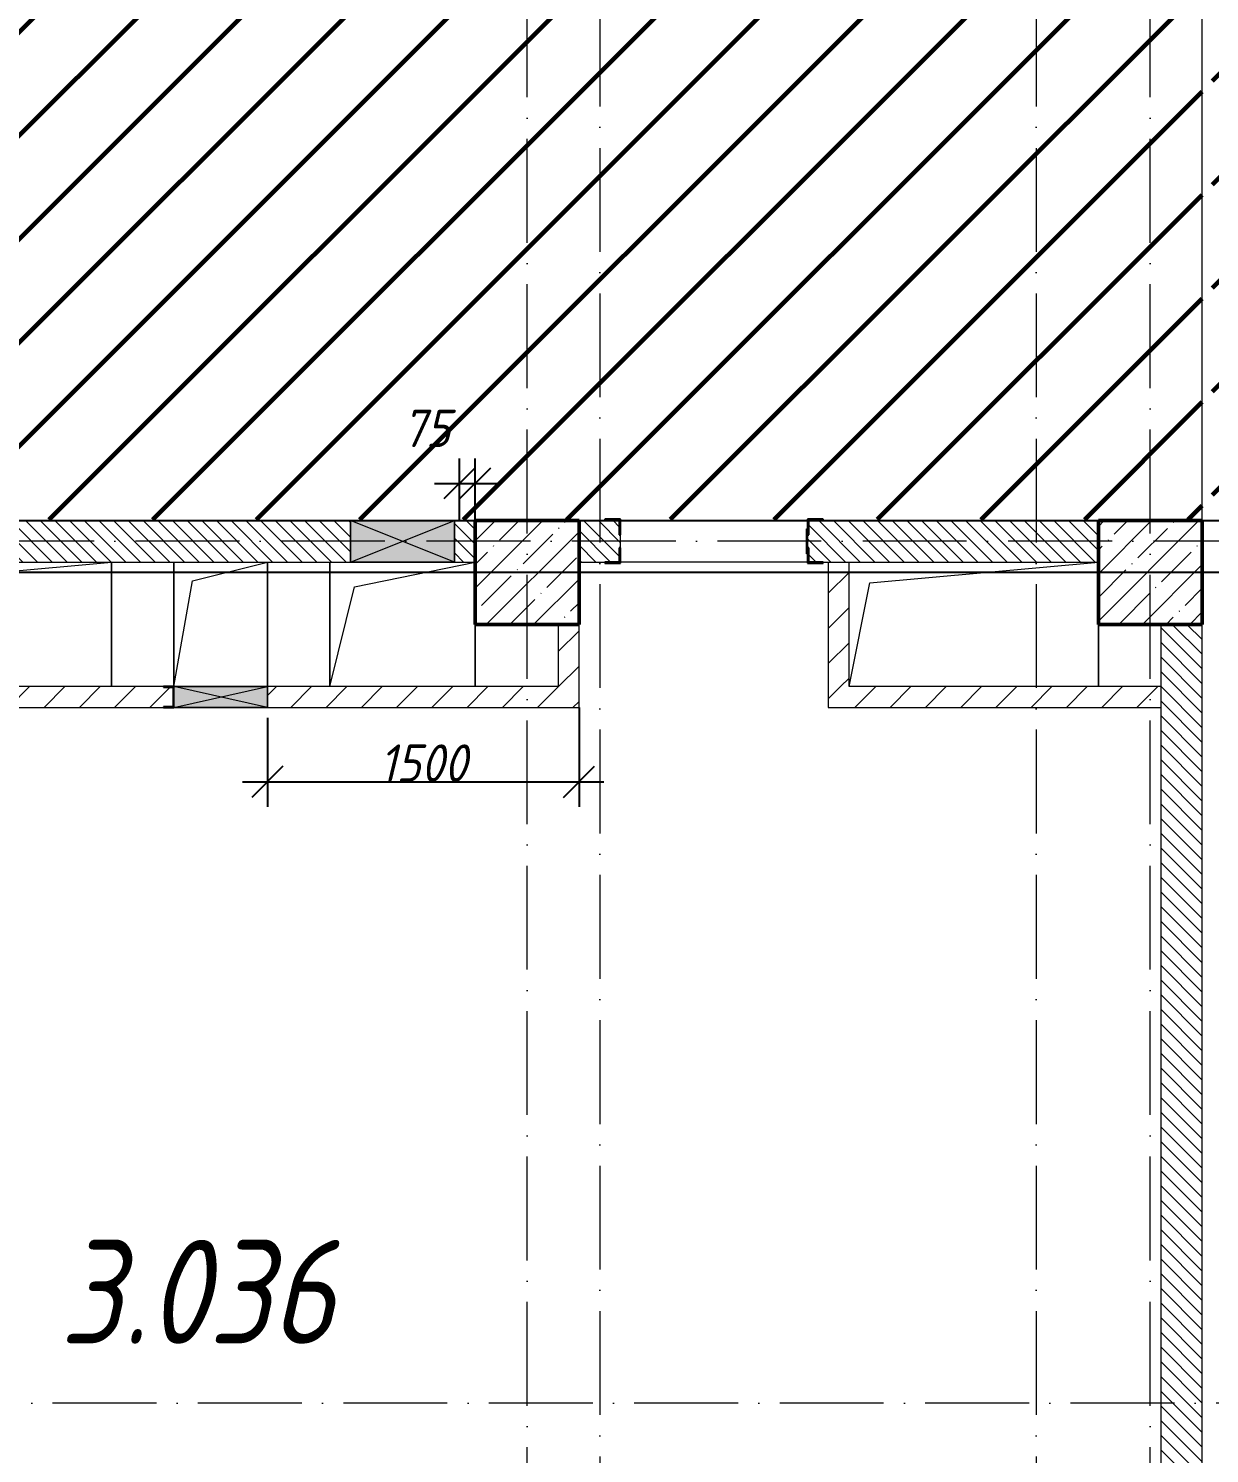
# Model space of a CAD drawing. Header units: millimetres. Extents: x -606178 to 312196, y -19338 to 632709.
# Drawn here: x -74515 to -68830, y 453383 to 460245 of the extents above; entities that cross this region are included whole.
import ezdxf

# ---------------------------------------------------------------- set-up
doc = ezdxf.new("R2010")
doc.units = ezdxf.units.MM
doc.linetypes.add('50_200_ШТРИХ_1Т_ш5_п1_п1_', pattern=[700, 500, -100, 0, -100])
for name, color, linetype, lineweight in [('6.4.1) Окр пт с инж. ПТ2.16', 3, 'Continuous', 60), ('A-____-____-DIMS', 7, 'Continuous', 9), ('A-DETL-GENF-OTLN', 7, 'Continuous', 9), ('A-FLOR-____-OTLN', 7, 'Continuous', 9), ('A-GENM-____-MCUT', 7, 'Continuous', 25), ('A-GENM-____-OTLN', 7, 'Continuous', 9), ('A-GENM-____-OTLN-1', 7, 'Continuous', 25), ('A-GLAZ-____-OTLN', 7, 'Continuous', 9), ('A-WALL-____-MCUT-3', 7, 'Continuous', 9), ('A-WALL-____-PATT-1', 7, 'Continuous', 9), ('A-WALL-FNSH-MCUT-1', 7, 'Continuous', 9), ('I-WALL-____-OTLN', 7, 'Continuous', 9), ('S-COLS-____-MCUT', 7, 'Continuous', 50), ('S-COLS-____-OTLN', 7, 'Continuous', 9), ('S-GRID-____-OTLN-1', 7, '50_200_ШТРИХ_1Т_ш5_п1_п1_', 9), ('Марки помещений', 7, 'Continuous', 9)]:
    doc.layers.add(name, color=color, linetype=linetype, lineweight=lineweight)
doc.styles.add('ISOCPEUR_I_10', font='isocpeui.ttf', dxfattribs={"width": 0.9, "height": 180})
doc.styles.add('ISOCPEUR_I_2', font='isocpeui.ttf', dxfattribs={"width": 0.85, "height": 2.3})
doc.dimstyles.new('ISO-1_8_0_9К_СРЕДНИЙ_Кладочные_3', dxfattribs={"dimscale": 304.8, "dimtxt": 179.276612, "dimasz": 0.492126, "dimexe": 0.393701, "dimexo": 0, "dimgap": 0, "dimtad": 1, "dimdec": 3, "dimrnd": 0.001, "dimdsep": 46, "dimtxsty": 'ISOCPEUR_I_10', "dimblk1": 'OBLIQUE', "dimblk2": 'OBLIQUE', "dimsah": 1, "dimcen": 0.09, "dimdle": 0.393701, "dimazin": 0, "dimtfac": 1, "dimtdec": 4, "dimtix": 1, "dimtmove": 0, "dimatfit": 3, "dimfxl": 1, "dimtvp": 1, "dimtolj": 1, "dimtzin": 0, "dimarcsym": 2})
doc.dimstyles.new('ISO-1_8_0_9К_СРЕДНИЙ_Кладочные_4', dxfattribs={"dimscale": 304.8, "dimtxt": 179.276612, "dimasz": 0.492126, "dimexe": 0.393701, "dimexo": 0, "dimgap": 0, "dimtad": 1, "dimdec": 3, "dimrnd": 0.001, "dimdsep": 46, "dimtxsty": 'ISOCPEUR_I_10', "dimblk1": 'OBLIQUE', "dimblk2": 'OBLIQUE', "dimsah": 1, "dimcen": 0.09, "dimdle": 0.393701, "dimazin": 0, "dimtfac": 1, "dimtdec": 4, "dimtix": 1, "dimtmove": 1, "dimatfit": 3, "dimfxl": 1, "dimtvp": 1, "dimtolj": 1, "dimtzin": 0, "dimarcsym": 2})
pattern_1 = [(135, (-140714.89, 451794.26), (-35.35534, -35.35534), [])]
pattern_2 = [(45, (-140714.89, 451794.26), (-84.85281, 84.85281), [])]

# ---------------------------------------------------------------- blocks, each defined once
blk = doc.blocks.new('BSC_Колонна _Прямоугольная - 500х500-V61-АР1_План отверстий 3 этажа в осях 1-64_А-ГГ')
at = {"layer": 'S-COLS-____-OTLN'}
h = blk.add_hatch(dxfattribs=at)
h.set_pattern_fill('FP_98', color=256, style=0, pattern_type=2)
h.set_pattern_definition([(45, (-68600, -5831.04), (-114.04925, 114.04925), []), (45, (-68485.95, -5831.04), (-114.04925, 114.04925), [201.613, -40.323, 3.353, -36.97])])
h.paths.add_polyline_path([(-250, -250), (250, -250), (250, 250), (-250, 250)], flags=0)
at = {"layer": 'S-COLS-____-MCUT'}
for p, q in [((250, 250), (-250, 250)), ((-250, 250), (-250, -250)), ((250, -250), (250, 250)), ((-250, -250), (250, -250))]:
    blk.add_line(p, q, dxfattribs=at)
blk = doc.blocks.new('BSC_Колонна _Прямоугольная - 500х500-V132-АР1_План отверстий 3 этажа в осях 1-64_А-ГГ')
at = {"layer": 'S-COLS-____-OTLN'}
h = blk.add_hatch(dxfattribs=at)
h.set_pattern_fill('FP_155', color=256, style=0, pattern_type=2)
h.set_pattern_definition([(45, (-71600, -5831.04), (-114.04925, 114.04925), []), (45, (-71485.95, -5831.04), (-114.04925, 114.04925), [201.613, -40.323, 3.353, -36.97])])
h.paths.add_polyline_path([(-250, -250), (250, -250), (250, 250), (-250, 250)], flags=0)
at = {"layer": 'S-COLS-____-MCUT'}
for p, q in [((250, 250), (-250, 250)), ((-250, 250), (-250, -250)), ((250, -250), (250, 250)), ((-250, -250), (250, -250))]:
    blk.add_line(p, q, dxfattribs=at)
blk = doc.blocks.new('154_Фахверк_СКБ_Швеллер - Тип_100_3960-28318856-АР1_План отверстий 3 этажа в осях 1-64_А-ГГ')
at = {"layer": 'A-GENM-____-MCUT'}
for p, q in [((175, 50), (125, 50)), ((125, 50), (125, -50)), ((128, 47), (175, 47)), ((128, -47), (128, 47)), ((175, 47), (175, 50)), ((125, -50), (175, -50)), ((175, -47), (128, -47)), ((175, -50), (175, -47))]:
    blk.add_line(p, q, dxfattribs=at)
blk = doc.blocks.new('Фахверк_СКБ_Уголок - 200_3960_зеркало-28268689-АР1_План отверстий 3 этажа в осях 1-64_А-ГГ')
at = {"layer": 'A-GENM-____-MCUT'}
for p, q in [((200, 156), (125, 156)), ((125, 156), (125, 81)), ((131, 81), (131, 150)), ((131, 150), (200, 150)), ((200, 150), (200, 156)), ((125, 81), (131, 81)), ((131, 19), (125, 19)), ((125, 19), (125, -56)), ((131, -50), (131, 19)), ((125, -56), (200, -56)), ((200, -50), (131, -50)), ((200, -56), (200, -50))]:
    blk.add_line(p, q, dxfattribs=at)
blk = doc.blocks.new('154_Стойка_СКБ_Уголок - СМ-2480_200-28346303-АР1_План отверстий 3 этажа в осях 1-64_А-ГГ')
at = {"layer": 'A-GENM-____-MCUT'}
for p, q in [((125, 156), (125, 81)), ((200, 156), (125, 156)), ((131, 81), (131, 150)), ((131, 150), (200, 150)), ((200, 150), (200, 156)), ((125, 81), (131, 81)), ((131, 19), (125, 19)), ((125, 19), (125, -56)), ((131, -50), (131, 19)), ((125, -56), (200, -56)), ((200, -50), (131, -50)), ((200, -56), (200, -50))]:
    blk.add_line(p, q, dxfattribs=at)
blk = doc.blocks.new('Стойка_Влож_Полоса боковая - Полоса-28213942-АР1_План отверстий 3 этажа в осях 1-64_А-ГГ')
at = {"layer": 'A-GENM-____-OTLN'}
for p, q in [((-5, 60), (0, 60)), ((-5, -60), (-5, 60)), ((0, 31), (0, -31)), ((0, -60), (-5, -60))]:
    blk.add_line(p, q, dxfattribs=at)
blk = doc.blocks.new('AR_Отверстие прямоугольное _в плите_ - AR_Отверстие прямоугольное _в плите_-30552548-АР1_План отверстий 3 этажа в осях 1-64_А-ГГ')
at = {"layer": 'A-GENM-____-OTLN'}
for p, q in [((-500, 200), (600, 300)), ((-600, -300), (-500, 200)), ((600, -300), (600, 0))]:
    blk.add_line(p, q, dxfattribs=at)
blk = doc.blocks.new('AR_Отверстие прямоугольное _в плите_ - AR_Отверстие прямоугольное _в плите_-30552550-АР1_План отверстий 3 этажа в осях 1-64_А-ГГ')
at = {"layer": 'A-GENM-____-OTLN'}
for p, q in [((-350, 300), (-350, -300)), ((-230, 180), (350, 300)), ((-350, -300), (-230, 180)), ((350, -300), (350, 0))]:
    blk.add_line(p, q, dxfattribs=at)
blk = doc.blocks.new('AR_Отверстие прямоугольное _в плите_ - AR_Отверстие прямоугольное _в плите_-30552643-АР1_План отверстий 3 этажа в осях 1-64_А-ГГ')
at = {"layer": 'A-GENM-____-OTLN'}
for p, q in [((-225, 300), (-225, -300)), ((-135, 210), (225, 300)), ((225, -300), (225, 300)), ((-225, -300), (-135, 210))]:
    blk.add_line(p, q, dxfattribs=at)
blk = doc.blocks.new('AR_Отверстие прямоугольное _в плите_ - AR_Отверстие прямоугольное _в плите_-V205-АР1_План отверстий 3 этажа в осях 1-64_А-ГГ')
at = {"layer": 'A-GENM-____-OTLN'}
for p, q in [((-500, 200), (600, 300)), ((600, -300), (600, 300)), ((-600, -300), (-500, 200))]:
    blk.add_line(p, q, dxfattribs=at)
blk = doc.blocks.new('AR_Отверстие прямоугольное _в стене_ - AR_Отверстие прямоугольное _в стене__ОВ-36951366-АР1_План отверстий 3 этажа в осях 1-64_А-ГГ')
at = {"layer": 'A-GLAZ-____-OTLN'}
blk.add_hatch(color=256, dxfattribs=at).paths.add_polyline_path([(225, 50), (-225, 50), (-225, -50), (225, -50), (225, 47)], flags=0)
at = {"layer": 'A-DETL-GENF-OTLN'}
for p, q in [((-225, -50), (-225, 50)), ((-225, 50), (225, 50)), ((225, 50), (-225, -50)), ((-225, 50), (225, -50)), ((225, 50), (-225, 50)), ((-225, 50), (-225, -50)), ((225, -50), (-225, -50)), ((-225, -50), (225, -50))]:
    blk.add_line(p, q, dxfattribs=at)
blk = doc.blocks.new('AR_Отверстие прямоугольное _в стене__БезПР - AR_Отверстие прямоугольное _в стене__БезПР-36899155-АР1_План отверстий 3 этажа в осях 1-64_А-ГГ')
at = {"layer": 'A-GLAZ-____-OTLN'}
blk.add_hatch(color=256, dxfattribs=at).paths.add_polyline_path([(250, 100), (-250, 100), (-250, -100), (250, -100)], flags=0)
at = {"layer": 'A-DETL-GENF-OTLN'}
for p, q in [((-250, -100), (-250, 100)), ((-250, 100), (250, 100)), ((250, 100), (-250, -100)), ((-250, 100), (250, -100)), ((250, 100), (-250, 100)), ((-250, 100), (-250, -100)), ((250, 100), (250, -100)), ((250, -100), (250, 100)), ((250, -100), (-250, -100)), ((-250, -100), (250, -100))]:
    blk.add_line(p, q, dxfattribs=at)
at = {"layer": 'A-GLAZ-____-OTLN'}
blk.add_line((250, 100), (-250, 100), dxfattribs=at)
blk = doc.blocks.new('_Oblique')
at = {"color": 0, "linetype": 'ByBlock', "lineweight": -2}
blk.add_line((-0.5, -0.5), (0.5, 0.5), dxfattribs=at)
blk = doc.blocks.new('*D5145')
at = {"layer": 'A-____-____-DIMS', "color": 0, "lineweight": -2, "transparency": 16777216}
for p, q in [((-72439.9, 457875.3), (-72439.9, 458174.2)), ((-72364.9, 457875.3), (-72364.9, 458174.2)), ((-72559.9, 458054.2), (-72244.9, 458054.2))]:
    blk.add_line(p, q, dxfattribs=at)
at = {"layer": 'Defpoints', "color": 0, "transparency": 16777216}
for p in [(-72364.9, 458054.2), (-72439.9, 457875.3), (-72364.9, 457875.3)]:
    blk.add_point(p, dxfattribs=at)
at = {"layer": 'A-____-____-DIMS', "color": 0, "lineweight": -2, "transparency": 16777216, "xscale": 150, "yscale": 150, "zscale": 150, "rotation": 180}
blk.add_blockref('_Oblique', (-72439.9, 458054.2), dxfattribs=at)
at = {"layer": 'A-____-____-DIMS', "color": 0, "lineweight": -2, "transparency": 16777216, "xscale": 150, "yscale": 150, "zscale": 150}
blk.add_blockref('_Oblique', (-72364.9, 458054.2), dxfattribs=at)
at = {"layer": 'A-____-____-DIMS', "color": 0, "transparency": 16777216, "insert": (-72716, 458409.3), "char_height": 180, "width": 273.052, "attachment_point": 1, "line_spacing_factor": 1.149209, "style": 'ISOCPEUR_I_10'}
blk.add_mtext('\\A1;75', dxfattribs=at)
blk = doc.blocks.new('*D5146')
at = {"layer": 'A-____-____-DIMS', "color": 0, "lineweight": -2, "transparency": 16777216}
for p, q in [((-71864.9, 456975.3), (-71864.9, 456497.2)), ((-73364.9, 456925.3), (-73364.9, 456497.2)), ((-73484.9, 456617.2), (-71744.9, 456617.2))]:
    blk.add_line(p, q, dxfattribs=at)
at = {"layer": 'Defpoints', "color": 0, "transparency": 16777216}
for p in [(-71864.9, 456975.3), (-73364.9, 456925.3), (-71864.9, 456617.2)]:
    blk.add_point(p, dxfattribs=at)
at = {"layer": 'A-____-____-DIMS', "color": 0, "lineweight": -2, "transparency": 16777216, "xscale": 150, "yscale": 150, "zscale": 150, "rotation": 180}
blk.add_blockref('_Oblique', (-73364.9, 456617.2), dxfattribs=at)
at = {"layer": 'A-____-____-DIMS', "color": 0, "lineweight": -2, "transparency": 16777216, "xscale": 150, "yscale": 150, "zscale": 150}
blk.add_blockref('_Oblique', (-71864.9, 456617.2), dxfattribs=at)
at = {"layer": 'A-____-____-DIMS', "color": 0, "transparency": 16777216, "insert": (-72614.9, 456707.2), "char_height": 180, "width": 504.733, "attachment_point": 5, "style": 'ISOCPEUR_I_10'}
blk.add_mtext('\\A1;1500', dxfattribs=at)

msp = doc.modelspace()

# ---------------------------------------------------------------- hatches: boundary and pattern name
at = {"layer": '6.4.1) Окр пт с инж. ПТ2.16'}
h = msp.add_hatch(dxfattribs=at)
h.set_pattern_fill('ANSI31', color=256, scale=111)
h.paths.add_polyline_path([(-102414.891, 460775.3011), (-102914.891, 460775.3011), (-102914.891, 461025.3011), (-104714.891, 461025.3011), (-104714.891, 461019.3011), (-104789.891, 461019.3011), (-105214.891, 461023.3811), (-105214.891, 460925.3011), (-105414.891, 460925.3011), (-105414.891, 460775.3011), (-105914.891, 460775.3011), (-105914.891, 461025.3011), (-107714.891, 461025.3011), (-107714.891, 461019.3011), (-107789.891, 461019.3011), (-108839.891, 461025.3011), (-108839.891, 461019.3011), (-108914.891, 461019.3011), (-110714.891, 461025.3011), (-110714.891, 461019.3011), (-110789.891, 461019.3011), (-111414.891, 461025.3011), (-111414.891, 460775.3011), (-111914.891, 460775.3011), (-111914.891, 461025.3011), (-113714.891, 461025.3011), (-113714.891, 461019.3011), (-113789.891, 461019.3011), (-114214.891, 461023.3811), (-114214.891, 460925.3011), (-114414.891, 460925.3011), (-114414.891, 460775.3011), (-114914.891, 460775.3011), (-114914.891, 461025.3011), (-121964.891, 461025.3011), (-123114.891, 461025.3011), (-123114.891, 461275.3011), (-125679.3407, 461275.3011, -0.683488624), (-125772.5126, 461275.3011), (-131114.891, 461275.3011), (-131114.891, 461025.3011), (-135114.891, 461025.3011), (-142664.891, 461025.3011), (-142664.891, 460775.3011), (-142914.891, 460775.3011), (-142914.891, 460450.3011), (-142908.891, 460450.3011), (-142908.891, 460375.3011), (-142914.891, 458575.3011), (-142908.891, 458575.3011), (-142908.891, 458500.3011), (-142911.691, 458325.3011), (-142814.891, 458325.3011), (-142814.891, 458125.3011), (-142664.891, 458125.3011), (-142664.891, 457875.3011), (-134889.891, 457875.3011), (-134889.891, 457881.3011), (-134814.891, 457881.3011), (-133664.891, 457881.2181), (-133664.891, 457881.3011), (-133589.891, 457881.3011), (-132139.891, 457881.1949), (-132139.891, 457881.3011), (-132064.891, 457881.3011), (-130914.891, 457881.2153), (-130914.891, 457881.3011), (-130839.891, 457881.3011), (-129789.891, 457881.2215), (-129789.891, 457881.3011), (-129714.891, 457881.3011), (-128714.891, 457881.2242), (-128714.891, 457881.3011), (-128639.891, 457881.3011), (-128039.891, 457881.2543), (-128039.891, 457881.3011), (-127964.891, 457881.3011), (-126814.891, 457881.2106), (-126814.891, 457881.3011), (-126739.891, 457881.3011), (-121714.891, 457880.8993), (-121714.891, 457881.3011), (-121639.891, 457881.3011), (-117089.891, 457880.9107), (-117089.891, 457881.3011), (-117014.891, 457881.3011), (-115314.891, 457881.1449), (-115314.891, 457881.3011), (-115239.891, 457881.3011), (-111389.891, 457880.9375), (-111389.891, 457881.3011), (-111236.891, 457881.3011), (-111224.891, 457875.3011), (-110824.891, 457875.3011), (-110614.891, 457875.3011), (-110614.891, 457881.3011), (-110539.891, 457881.3011), (-110389.891, 457881.2858), (-110389.891, 457881.3011), (-110314.891, 457881.3011), (-109614.891, 457881.2295), (-109614.891, 457881.3011), (-109539.891, 457881.3011), (-107739.891, 457881.1144), (-107739.891, 457881.3011), (-107664.891, 457881.3011), (-106514.891, 457881.1778), (-106514.891, 457881.3011), (-106439.891, 457881.3011), (-102414.891, 457880.8598)])
h.paths.add_polyline_path([(-68864.891, 460775.3011), (-69364.891, 460775.3011), (-69364.891, 461025.3011), (-71864.891, 461025.3011), (-71864.891, 460775.3011), (-72364.891, 460775.3011), (-72364.891, 460925.3011), (-72564.891, 460925.3011), (-72539.891, 461000.3011), (-72364.891, 461025.3011), (-72364.891, 461275.3011), (-72708.891, 461275.3011), (-72708.891, 461206.3011), (-72714.891, 461094.3011), (-72714.891, 461275.3011), (-77864.891, 461275.3011), (-77864.891, 460996.7297), (-77664.891, 461025.3011), (-77664.891, 460925.3011), (-77864.891, 460925.3011), (-77864.891, 460775.3011), (-78364.891, 460775.3011), (-78364.891, 460925.3011), (-78564.891, 460925.3011), (-78564.891, 461025.3011), (-80514.891, 461025.3011), (-80514.891, 461019.3011), (-80589.891, 461019.3011), (-80864.891, 461025.3011), (-80864.891, 460775.3011), (-81364.891, 460775.3011), (-81364.891, 461025.3011), (-81639.891, 461025.3011), (-81639.891, 461019.3011), (-81714.891, 461019.3011), (-81714.891, 461025.3011), (-83514.891, 461025.3011), (-83514.891, 461019.3011), (-83589.891, 461019.3011), (-84639.891, 461025.3011), (-84639.891, 461019.3011), (-84714.891, 461019.3011), (-86514.891, 461025.3011), (-86514.891, 461019.3011), (-86664.891, 461019.3011), (-86664.891, 460925.3011), (-86864.891, 460925.3011), (-86864.891, 460775.3011), (-87364.891, 460775.3011), (-87364.891, 460925.3011), (-87564.891, 460925.3011), (-87539.891, 461000.3011), (-87364.891, 461025.3011), (-87364.891, 461275.3011), (-87708.891, 461275.3011), (-87708.891, 461206.3011), (-87714.891, 461094.3011), (-87714.891, 461275.3011), (-89514.891, 461275.3011), (-89514.891, 461206.3011), (-89514.891, 461094.3011), (-89514.891, 461019.3011), (-89589.891, 461019.3011), (-89864.891, 461025.3011), (-89864.891, 460775.3011), (-90364.891, 460775.3011), (-90364.891, 460925.3011), (-90564.891, 460925.3011), (-90539.891, 461000.3011), (-90364.891, 461025.3011), (-90364.891, 461275.3011), (-90708.891, 461275.3011), (-90708.891, 461206.3011), (-90714.891, 461094.3011), (-90714.891, 461275.3011), (-92514.891, 461275.3011), (-92514.891, 461206.3011), (-92514.891, 461094.3011), (-92514.891, 461019.3011), (-92589.891, 461019.3011), (-93639.891, 461025.3011), (-93639.891, 461019.3011), (-93714.891, 461019.3011), (-93714.891, 461025.3011), (-95514.891, 461025.3011), (-95514.891, 461019.3011), (-95664.891, 461019.3011), (-95664.891, 460925.3011), (-95864.891, 460925.3011), (-95864.891, 460775.3011), (-96364.891, 460775.3011), (-96364.891, 460925.3011), (-96564.891, 460925.3011), (-96539.891, 461000.3011), (-96364.891, 461025.3011), (-96364.891, 461275.3011), (-96708.891, 461275.3011), (-96708.891, 461206.3011), (-96714.891, 461094.3011), (-96714.891, 461275.3011), (-98514.891, 461275.3011), (-98514.891, 461206.3011), (-98514.891, 461094.3011), (-98514.891, 461019.3011), (-98589.891, 461019.3011), (-98864.891, 461025.3011), (-98864.891, 460775.3011), (-99364.891, 460775.3011), (-99364.891, 460925.3011), (-99564.891, 460925.3011), (-99539.891, 461000.3011), (-99364.891, 461025.3011), (-99364.891, 461275.3011), (-99708.891, 461275.3011), (-99708.891, 461206.3011), (-99714.891, 461094.3011), (-99714.891, 461275.3011), (-101514.891, 461275.3011), (-101514.891, 461206.3011), (-101514.891, 461094.3011), (-101514.891, 461019.3011), (-101589.891, 461019.3011), (-101864.891, 461025.3011), (-101864.891, 460775.3011), (-102364.891, 460775.3011), (-102364.891, 457875.3011), (-98339.891, 457875.3011), (-98339.891, 457881.3011), (-98264.891, 457881.3011), (-96564.891, 457881.082), (-96564.891, 457881.3011), (-96489.891, 457881.3011), (-95164.891, 457881.1236), (-95164.891, 457881.3011), (-95089.891, 457881.3011), (-94989.891, 457881.2873), (-94989.891, 457881.3011), (-94914.891, 457881.3011), (-93114.891, 457881.0511), (-93114.891, 457881.3011), (-93039.891, 457881.3011), (-86539.891, 457880.3574), (-86539.891, 457881.3011), (-86464.891, 457881.3011), (-84764.891, 457881.0076), (-84764.891, 457881.3011), (-84689.891, 457881.3011), (-84039.891, 457881.1829), (-84039.891, 457881.3011), (-83964.891, 457881.3011), (-83064.891, 457881.1337), (-83064.891, 457881.3011), (-82989.891, 457881.3011), (-77539.891, 457880.2556), (-77539.891, 457881.3011), (-77464.891, 457881.3011), (-75764.891, 457880.905), (-75764.891, 457881.3011), (-75689.891, 457881.3011), (-71739.891, 457880.3126), (-71739.891, 457881.3011), (-71664.891, 457881.3011), (-70764.891, 457881.0305), (-70764.891, 457881.3011), (-70689.891, 457881.3011), (-68864.891, 457880.7241)])
h.paths.add_polyline_path([(-99708.891, 461025.3011), (-99639.891, 461025.3011), (-99639.891, 461019.3011), (-99708.891, 461019.3011)], flags=16)
h.paths.add_polyline_path([(-96708.891, 461025.3011), (-96639.891, 461025.3011), (-96639.891, 461019.3011), (-96708.891, 461019.3011)], flags=16)
h.paths.add_polyline_path([(-90708.891, 461025.3011), (-90639.891, 461025.3011), (-90639.891, 461019.3011), (-90708.891, 461019.3011)], flags=16)
h.paths.add_polyline_path([(-87708.891, 461025.3011), (-87639.891, 461025.3011), (-87639.891, 461019.3011), (-87708.891, 461019.3011)], flags=16)
h.paths.add_polyline_path([(-72708.891, 461025.3011), (-72639.891, 461025.3011), (-72639.891, 461019.3011), (-72708.891, 461019.3011)], flags=16)
h.paths.add_polyline_path([(-51664.891, 460775.3011), (-53919.891, 460775.3011), (-53919.891, 460769.3011), (-53994.891, 460769.3011), (-53994.891, 460775.3011), (-55144.891, 460775.3011), (-55144.891, 460769.3011), (-55219.891, 460769.3011), (-60489.891, 460775.3011), (-60489.891, 460769.3011), (-60564.891, 460769.3011), (-61714.891, 460775.3011), (-61714.891, 460769.3011), (-61789.891, 460769.3011), (-62714.891, 460775.3011), (-63214.891, 460775.3011), (-64289.891, 460775.3011), (-64289.891, 460769.3011), (-64364.891, 460769.3011), (-64364.891, 460775.3011), (-65514.891, 460775.3011), (-65514.891, 460769.3011), (-65589.891, 460769.3011), (-65714.891, 460775.3011), (-66214.891, 460775.3011), (-66214.891, 461025.3011), (-68314.891, 461025.3011), (-68314.891, 460775.3011), (-68814.891, 460775.3011), (-68814.891, 457875.3011), (-68314.891, 457875.3011), (-67989.891, 457875.3011), (-67989.891, 457881.3011), (-67914.891, 457881.3011), (-66214.891, 457880.6715), (-66214.891, 457881.3011), (-66139.891, 457881.3011), (-62489.891, 457879.7829), (-62489.891, 457881.3011), (-62414.891, 457881.3011), (-61714.891, 457880.9086), (-61714.891, 457881.3011), (-61639.891, 457881.3011), (-61489.891, 457881.2104), (-61489.891, 457881.3011), (-61414.891, 457881.3011), (-60714.891, 457880.8681), (-60714.891, 457881.3011), (-60639.891, 457881.3011), (-60489.891, 457881.2003), (-60489.891, 457881.3011), (-60414.891, 457881.3011), (-51714.891, 457875.3011), (-51664.891, 457875.3011), (-51664.891, 458575.3011)])
at = {"layer": 'A-WALL-____-PATT-1'}
h = msp.add_hatch(dxfattribs=at)
h.set_pattern_fill('FP_6', color=256, style=0, pattern_type=2)
h.set_pattern_definition(pattern_1)
h.paths.add_polyline_path([(-72464.891, 457675.3011), (-72364.891, 457675.3011), (-72364.891, 457875.3011), (-72464.891, 457875.3011), (-72464.891, 457681.1835)], flags=0)
h.paths.add_polyline_path([(-72964.891, 457675.3011), (-72964.891, 457875.3011), (-75758.891, 457874.9482), (-75758.891, 457806.3011), (-75764.891, 457806.3011), (-75764.891, 457744.3011), (-75758.891, 457744.3011), (-75758.891, 457675.3011), (-73564.9249, 457675.3011)], flags=0)
h.paths.add_polyline_path([(-77539.891, 457675.3011), (-77470.891, 457675.3011), (-77470.891, 457744.3011), (-77464.891, 457744.3011), (-77464.891, 457806.3011), (-77470.891, 457806.3011), (-77470.891, 457875.3011), (-77864.891, 457875.3011), (-77864.891, 457675.3011)], flags=0)
h = msp.add_hatch(dxfattribs=at)
h.set_pattern_fill('FP_6', color=256, style=0, pattern_type=2)
h.set_pattern_definition(pattern_1)
h.paths.add_polyline_path([(-70758.891, 457675.3011), (-69364.891, 457675.3011), (-69364.891, 457875.3011), (-70758.891, 457875.3011), (-70758.891, 457806.3011), (-70764.891, 457806.3011), (-70764.891, 457744.3011), (-70758.891, 457744.3011), (-70758.891, 457676.1583)], flags=0)
h.paths.add_polyline_path([(-71670.891, 457675.3011), (-71670.891, 457744.3011), (-71664.891, 457744.3011), (-71664.891, 457806.3011), (-71670.891, 457806.3011), (-71670.891, 457875.3011), (-71864.891, 457875.3011), (-71864.891, 457675.3011), (-71739.891, 457675.3011)], flags=0)
h = msp.add_hatch(dxfattribs=at)
h.set_pattern_fill('FP_4', color=256, style=0, pattern_type=2)
h.set_pattern_definition(pattern_2)
h.paths.add_polyline_path([(-70564.891, 457075.3011), (-70564.891, 457675.3011), (-70664.891, 457675.3011), (-70664.891, 457075.3011)], flags=0)
h = msp.add_hatch(dxfattribs=at)
h.set_pattern_fill('FP_4', color=256, style=0, pattern_type=2)
h.set_pattern_definition(pattern_2)
h.paths.add_polyline_path([(-71864.891, 457075.3011), (-71864.891, 457375.3011), (-71964.891, 457375.3011), (-71964.891, 457075.3011)], flags=0)
h = msp.add_hatch(dxfattribs=at)
h.set_pattern_fill('FP_6', color=256, style=0, pattern_type=2)
h.set_pattern_definition(pattern_1)
h.paths.add_polyline_path([(-68864.891, 450375.3011), (-68864.891, 457375.3011), (-69064.891, 457375.3011), (-69064.891, 450375.3011)], flags=0)
h = msp.add_hatch(dxfattribs=at)
h.set_pattern_fill('FP_4', color=256, style=0, pattern_type=2)
h.set_pattern_definition(pattern_2)
h.paths.add_polyline_path([(-75314.891, 456975.3011), (-73864.891, 456975.3011), (-73864.891, 456978.3011), (-73817.891, 456978.3011), (-73817.891, 457072.3011), (-73864.891, 457072.3011), (-73864.891, 457075.3011), (-75314.891, 457075.3011), (-75314.891, 456978.3011)], flags=0)
h.paths.add_polyline_path([(-71864.891, 456975.3011), (-71864.891, 457075.3011), (-73364.891, 457075.3011), (-73364.891, 456975.3011)], flags=0)
h = msp.add_hatch(dxfattribs=at)
h.set_pattern_fill('FP_4', color=256, style=0, pattern_type=2)
h.set_pattern_definition(pattern_2)
h.paths.add_polyline_path([(-69064.891, 456975.3011), (-69064.891, 457075.3011), (-70664.891, 457075.3011), (-70664.891, 456975.3011), (-70029.9964, 456975.3011)], flags=0)

# ---------------------------------------------------------------- linework, layer by layer
msp.add_lwpolyline([(-51714.891, 457625.3011), (-142664.891, 457625.3011), (-142664.891, 457875.3011), (-51714.891, 457875.3011)], close=True)
at = {"layer": 'A-FLOR-____-OTLN'}
for p, q in [((-68864.891, 457875.3011), (-68864.891, 460775.3011)), ((-74114.891, 457675.3011), (-74114.891, 457075.3011)), ((-73814.891, 457075.3011), (-73814.891, 457675.3011)), ((-73364.891, 457675.3011), (-73364.891, 457075.3011)), ((-73064.891, 457075.3011), (-73064.891, 457675.3011)), ((-72364.891, 457375.3011), (-72364.891, 457075.3011)), ((-69364.891, 457375.3011), (-69364.891, 457075.3011))]:
    msp.add_line(p, q, dxfattribs=at)
at = {"layer": 'A-WALL-____-MCUT-3'}
for p, q in [((-72964.891, 457875.3011), (-75689.891, 457875.3011)), ((-72364.891, 457875.3011), (-72464.891, 457875.3011)), ((-71739.891, 457875.3011), (-71864.891, 457875.3011)), ((-69364.891, 457875.3011), (-70689.891, 457875.3011)), ((-71664.891, 457744.3011), (-71664.891, 457806.3011)), ((-75689.891, 457675.3011), (-72964.891, 457675.3011)), ((-72464.891, 457675.3011), (-72364.891, 457675.3011)), ((-71864.891, 457675.3011), (-71739.891, 457675.3011)), ((-70689.891, 457675.3011), (-69364.891, 457675.3011)), ((-69064.891, 457375.3011), (-69064.891, 450375.3011)), ((-68864.891, 450375.3011), (-68864.891, 457375.3011))]:
    msp.add_line(p, q, dxfattribs=at)
at = {"layer": 'A-WALL-FNSH-MCUT-1'}
for p, q in [((-70664.891, 457675.3011), (-70664.891, 456975.3011)), ((-70564.891, 457075.3011), (-70564.891, 457675.3011)), ((-71964.891, 457375.3011), (-71964.891, 457075.3011)), ((-71864.891, 456975.3011), (-71864.891, 457375.3011)), ((-73864.891, 457075.3011), (-75314.891, 457075.3011)), ((-71964.891, 457075.3011), (-73364.891, 457075.3011)), ((-69064.891, 457075.3011), (-70564.891, 457075.3011)), ((-75414.891, 456975.3011), (-73864.891, 456975.3011)), ((-73364.891, 456975.3011), (-71864.891, 456975.3011)), ((-70664.891, 456975.3011), (-69064.891, 456975.3011))]:
    msp.add_line(p, q, dxfattribs=at)
at = {"layer": 'I-WALL-____-OTLN'}
for p, q in [((-71664.891, 457875.3011), (-71634.891, 457875.3011)), ((-70794.891, 457875.3011), (-70764.891, 457875.3011)), ((-70764.891, 457675.3011), (-71664.891, 457675.3011))]:
    msp.add_line(p, q, dxfattribs=at)
at = {"layer": 'S-GRID-____-OTLN-1'}
for p, q in [((-71764.891, 501675.2188), (-71764.891, 447559.231)), ((-69664.891, 501675.2188), (-69664.891, 447559.231)), ((-72114.891, 447311.6528), (-72114.891, 461944.7985)), ((-69114.891, 447311.6528), (-69114.891, 461944.7985)), ((-50396.1037, 457775.3011), (-145383.6612, 457775.3011)), ((-36793.8313, 453625.3011), (-145383.6612, 453625.3011))]:
    msp.add_line(p, q, dxfattribs=at)

# ---------------------------------------------------------------- block references
at = {"layer": 'A-GENM-____-OTLN'}
for name, p in [('Стойка_Влож_Полоса боковая - Полоса-28213942-АР1_План отверстий 3 этажа в осях 1-64_А-ГГ', (-70764.891, 457775.3011)), ('AR_Отверстие прямоугольное _в плите_ - AR_Отверстие прямоугольное _в плите_-V205-АР1_План отверстий 3 этажа в осях 1-64_А-ГГ', (-74714.891, 457375.3011)), ('AR_Отверстие прямоугольное _в плите_ - AR_Отверстие прямоугольное _в плите_-30552643-АР1_План отверстий 3 этажа в осях 1-64_А-ГГ', (-73589.891, 457375.3011)), ('AR_Отверстие прямоугольное _в плите_ - AR_Отверстие прямоугольное _в плите_-30552550-АР1_План отверстий 3 этажа в осях 1-64_А-ГГ', (-72714.891, 457375.3011)), ('AR_Отверстие прямоугольное _в плите_ - AR_Отверстие прямоугольное _в плите_-30552548-АР1_План отверстий 3 этажа в осях 1-64_А-ГГ', (-69964.891, 457375.3011))]:
    msp.add_blockref(name, p, dxfattribs=at)
at = {"layer": 'A-GENM-____-OTLN-1', "rotation": 180}
for name, p in [('Фахверк_СКБ_Уголок - 200_3960_зеркало-28268689-АР1_План отверстий 3 этажа в осях 1-64_А-ГГ', (-71539.891, 457825.3011)), ('154_Фахверк_СКБ_Швеллер - Тип_100_3960-28318856-АР1_План отверстий 3 этажа в осях 1-64_А-ГГ', (-73689.891, 457025.3011))]:
    msp.add_blockref(name, p, dxfattribs=at)
at = {"layer": 'A-GENM-____-OTLN-1'}
msp.add_blockref('154_Стойка_СКБ_Уголок - СМ-2480_200-28346303-АР1_План отверстий 3 этажа в осях 1-64_А-ГГ', (-70889.891, 457725.3011), dxfattribs=at)
at = {"layer": 'A-GLAZ-____-OTLN', "rotation": 180}
for name, p in [('AR_Отверстие прямоугольное _в стене__БезПР - AR_Отверстие прямоугольное _в стене__БезПР-36899155-АР1_План отверстий 3 этажа в осях 1-64_А-ГГ', (-72714.891, 457775.3011)), ('AR_Отверстие прямоугольное _в стене_ - AR_Отверстие прямоугольное _в стене__ОВ-36951366-АР1_План отверстий 3 этажа в осях 1-64_А-ГГ', (-73589.891, 457025.3011))]:
    msp.add_blockref(name, p, dxfattribs=at)
at = {"layer": 'S-COLS-____-OTLN'}
for name, p in [('BSC_Колонна _Прямоугольная - 500х500-V61-АР1_План отверстий 3 этажа в осях 1-64_А-ГГ', (-72114.891, 457625.3011)), ('BSC_Колонна _Прямоугольная - 500х500-V132-АР1_План отверстий 3 этажа в осях 1-64_А-ГГ', (-69114.891, 457625.3011))]:
    msp.add_blockref(name, p, dxfattribs=at)

# ---------------------------------------------------------------- texts
at = {"layer": 'Марки помещений', "insert": (-74364.6029, 454411.3346), "char_height": 500, "width": 785.65375, "attachment_point": 1, "style": 'ISOCPEUR_I_2'}
msp.add_mtext('3.036', dxfattribs=at)

# ---------------------------------------------------------------- dimensions: what is measured, and where the dimension line sits
at = {"layer": 'A-____-____-DIMS'}
dim = msp.add_linear_dim(base=(-72364.891, 458054.1736), p1=(-72439.891, 457875.3011), p2=(-72364.891, 457875.3011), dimstyle='ISO-1_8_0_9К_СРЕДНИЙ_Кладочные_4', override={"dimpost": '<>', "dimfxl": 75}, dxfattribs=at)
dim.commit()
dim.dimension.update_dxf_attribs({"geometry": '*D5145', "text_midpoint": (-72579.4573, 458169.3356), "dimtype": 160})
dim = msp.add_linear_dim(base=(-71864.891, 456617.1559), p1=(-73364.891, 456925.3011), p2=(-71864.891, 456975.3011), dimstyle='ISO-1_8_0_9К_СРЕДНИЙ_Кладочные_3', override={"dimpost": '<>', "dimfxl": 1500.833102}, dxfattribs=at)
dim.commit()
dim.dimension.update_dxf_attribs({"geometry": '*D5146', "text_midpoint": (-72614.891, 456707.1559)})

doc.saveas('drawing.dxf')
